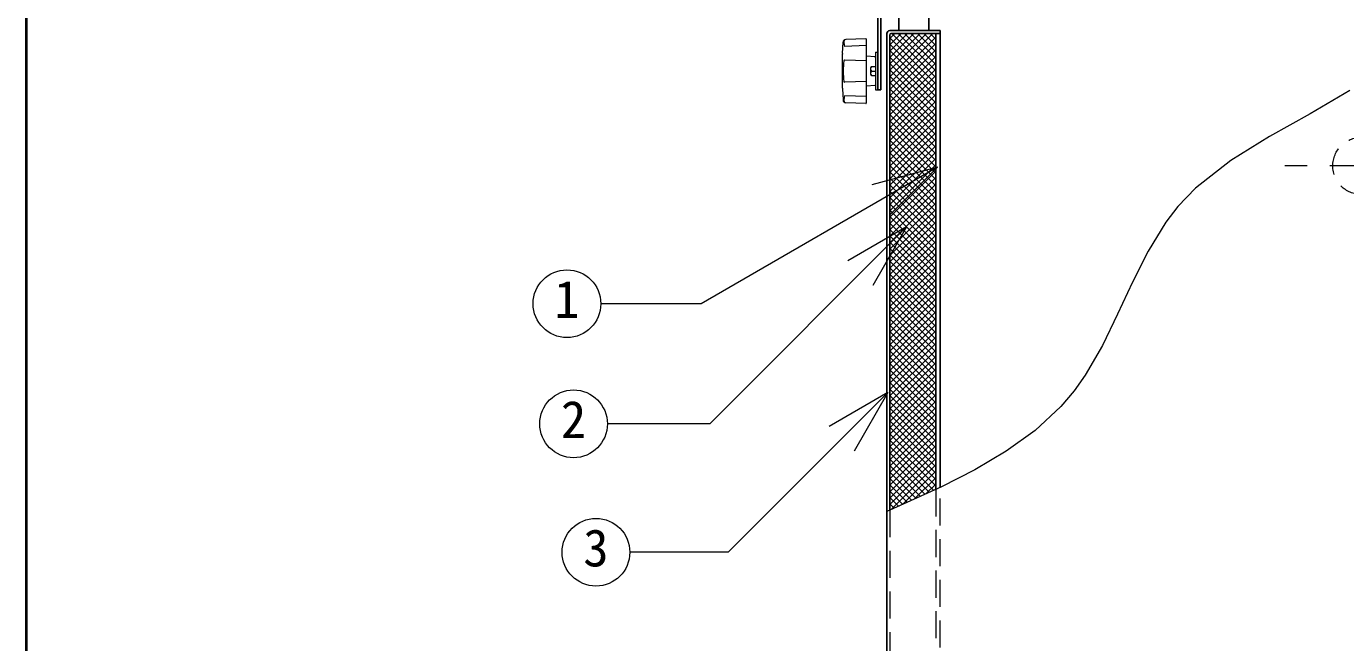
# Model space of a CAD drawing. Units: millimetres at full size, sheet at 1:15; details may follow other scales. Extents: x -3044 to 3031, y -2085 to 2130.
# Drawn here: x -3044 to -2167, y -848 to -438 of the extents above; entities that cross this region are included whole.
import ezdxf
from ezdxf.enums import TextEntityAlignment as Align

# ---------------------------------------------------------------- set-up
doc = ezdxf.new("R2010")
doc.units = ezdxf.units.MM
doc.header["$LTSCALE"] = 15
doc.linetypes.add('CHAIN1', pattern=[8, 5, -1, 1, -1])
doc.linetypes.add('DASHED1', pattern=[1.8, 1.2, -0.6])
doc.layers.add('0-0', color=7, linetype='Continuous', lineweight=18)
doc.styles.add('ＭＳ ゴシック', font='')
doc.styles.get('ＭＳ ゴシック').set_extended_font_data('MS Gothic')

msp = doc.modelspace()

# ---------------------------------------------------------------- linework, layer by layer
at = {"layer": '0-0', "color": 1, "lineweight": 40}
msp.add_line((-3044, -2084.96), (-3044, 2130.04), dxfattribs=at)
at = {"layer": '0-0', "color": 5, "lineweight": 25}
for p, q in [((-2478, -402.46), (-2478, -480.46)), ((-2476, -403.46), (-2476, -480.46)), ((-2464, -440.96), (-2464, -430.96)), ((-2444, -440.96), (-2444, -430.96)), ((-2472, -442.96), (-2472, -1480.46)), ((-2436.5, -440.96), (-2470, -440.96)), ((-2470, -443.96), (-2470, -759.71)), ((-2436.5, -442.96), (-2469, -442.96)), ((-2439.5, -442.96), (-2439.5, -745.87)), ((-2436.5, -744.49), (-2436.5, -440.96)), ((-2478, -480.46), (-2476, -480.46))]:
    msp.add_line(p, q, dxfattribs=at)
at = {"layer": '0-0'}
for p, q in [((-2486.01, -446.49), (-2499.16, -446.92)), ((-2485.5, -488.92), (-2485.5, -446.99)), ((-2501.48, -456.19), (-2501.09, -448.81)), ((-2485.5, -451.02), (-2500.05, -451.51)), ((-2479.5, -455.46), (-2478, -455.46)), ((-2479.5, -455.46), (-2479.5, -480.46)), ((-2501.5, -479.19), (-2501.5, -456.72)), ((-2485.5, -461.1), (-2500.05, -460.62)), ((-2479.96, -458.42), (-2485.5, -457.96)), ((-2482.75, -465.61), (-2482.75, -470.3)), ((-2482.12, -464.96), (-2479.5, -464.96)), ((-2482.12, -467.96), (-2479.5, -467.96)), ((-2482.12, -470.96), (-2479.5, -470.96)), ((-2501.48, -479.72), (-2501.09, -487.1)), ((-2485.5, -474.81), (-2500.05, -475.3)), ((-2479.96, -477.49), (-2485.5, -477.96)), ((-2479.5, -480.46), (-2478, -480.46)), ((-2485.5, -484.89), (-2500.05, -484.41)), ((-2486.01, -489.42), (-2499.16, -489)), ((-2438.4, -531.8), (-2595.48, -622.49)), ((-2438.4, -531.8), (-2481.86, -543.44)), ((-2438.4, -531.8), (-2470.22, -563.62)), ((-2458.84, -571.53), (-2589.64, -702.33)), ((-2458.84, -571.53), (-2497.81, -594.03)), ((-2458.84, -571.53), (-2481.34, -610.51)), ((-2595.48, -622.49), (-2662.13, -622.49)), ((-2471.29, -681.53), (-2577.4, -787.64)), ((-2471.29, -681.53), (-2510.26, -704.03)), ((-2471.29, -681.53), (-2493.79, -720.5)), ((-2589.64, -702.33), (-2657.76, -702.33)), ((-2577.4, -787.64), (-2642.86, -787.64))]:
    msp.add_line(p, q, dxfattribs=at)
at = {"layer": '0-0', "color": 4, "lineweight": 9}
for p, q in [((-2470, -467.4), (-2445.55, -442.96)), ((-2470, -471.65), (-2441.31, -442.96)), ((-2470, -446.19), (-2466.76, -442.96)), ((-2470, -450.43), (-2462.52, -442.96)), ((-2470, -454.68), (-2458.28, -442.96)), ((-2470, -463.16), (-2449.79, -442.96)), ((-2470, -458.92), (-2454.04, -442.96)), ((-2470, -475.89), (-2439.5, -445.39)), ((-2470, -445.84), (-2439.5, -476.34)), ((-2468.64, -442.96), (-2439.5, -472.1)), ((-2464.4, -442.96), (-2439.5, -467.86)), ((-2460.16, -442.96), (-2439.5, -463.62)), ((-2455.92, -442.96), (-2439.5, -459.37)), ((-2451.67, -442.96), (-2439.5, -455.13)), ((-2447.43, -442.96), (-2439.5, -450.89)), ((-2443.19, -442.96), (-2439.5, -446.65)), ((-2470, -480.13), (-2439.5, -449.63)), ((-2470, -450.09), (-2439.5, -480.59)), ((-2470, -484.37), (-2439.5, -453.87)), ((-2470, -454.33), (-2439.5, -484.83)), ((-2470, -488.62), (-2439.5, -458.12)), ((-2470, -458.57), (-2439.5, -489.07)), ((-2470, -492.86), (-2439.5, -462.36)), ((-2470, -462.81), (-2439.5, -493.31)), ((-2470, -497.1), (-2439.5, -466.6)), ((-2470, -467.06), (-2439.5, -497.56)), ((-2470, -501.35), (-2439.5, -470.85)), ((-2470, -471.3), (-2439.5, -501.8)), ((-2470, -505.59), (-2439.5, -475.09)), ((-2470, -475.54), (-2439.5, -506.04)), ((-2470, -509.83), (-2439.5, -479.33)), ((-2470, -479.79), (-2439.5, -510.29)), ((-2470, -514.07), (-2439.5, -483.57)), ((-2470, -484.03), (-2439.5, -514.53)), ((-2470, -518.32), (-2439.5, -487.82)), ((-2470, -488.27), (-2439.5, -518.77)), ((-2470, -522.56), (-2439.5, -492.06)), ((-2470, -492.51), (-2439.5, -523.01)), ((-2470, -526.8), (-2439.5, -496.3)), ((-2470, -496.76), (-2439.5, -527.26)), ((-2470, -531.04), (-2439.5, -500.54)), ((-2470, -501), (-2439.5, -531.5)), ((-2470, -535.29), (-2439.5, -504.79)), ((-2470, -505.24), (-2439.5, -535.74)), ((-2470, -539.53), (-2439.5, -509.03)), ((-2470, -509.48), (-2439.5, -539.98)), ((-2470, -543.77), (-2439.5, -513.27)), ((-2470, -513.73), (-2439.5, -544.23)), ((-2470, -548.01), (-2439.5, -517.51)), ((-2470, -517.97), (-2439.5, -548.47)), ((-2470, -552.26), (-2439.5, -521.76)), ((-2470, -522.21), (-2439.5, -552.71)), ((-2470, -556.5), (-2439.5, -526)), ((-2470, -526.45), (-2439.5, -556.95)), ((-2470, -560.74), (-2439.5, -530.24)), ((-2470, -530.7), (-2439.5, -561.2)), ((-2470, -564.98), (-2439.5, -534.48)), ((-2470, -534.94), (-2439.5, -565.44)), ((-2470, -569.23), (-2439.5, -538.73)), ((-2470, -539.18), (-2439.5, -569.68)), ((-2470, -573.47), (-2439.5, -542.97)), ((-2470, -543.42), (-2439.5, -573.92)), ((-2470, -577.71), (-2439.5, -547.21)), ((-2470, -547.67), (-2439.5, -578.17)), ((-2470, -581.96), (-2439.5, -551.46)), ((-2470, -551.91), (-2439.5, -582.41)), ((-2470, -586.2), (-2439.5, -555.7)), ((-2470, -556.15), (-2439.5, -586.65)), ((-2470, -590.44), (-2439.5, -559.94)), ((-2470, -560.4), (-2439.5, -590.9)), ((-2470, -594.68), (-2439.5, -564.18)), ((-2470, -564.64), (-2439.5, -595.14)), ((-2470, -598.93), (-2439.5, -568.43)), ((-2470, -568.88), (-2439.5, -599.38)), ((-2470, -603.17), (-2439.5, -572.67)), ((-2470, -573.12), (-2439.5, -603.62)), ((-2470, -607.41), (-2439.5, -576.91)), ((-2470, -577.37), (-2439.5, -607.87)), ((-2470, -611.65), (-2439.5, -581.15)), ((-2470, -581.61), (-2439.5, -612.11)), ((-2470, -615.9), (-2439.5, -585.4)), ((-2470, -585.85), (-2439.5, -616.35)), ((-2470, -620.14), (-2439.5, -589.64)), ((-2470, -590.09), (-2439.5, -620.59)), ((-2470, -624.38), (-2439.5, -593.88)), ((-2470, -594.34), (-2439.5, -624.84)), ((-2470, -628.62), (-2439.5, -598.12)), ((-2470, -598.58), (-2439.5, -629.08)), ((-2470, -632.87), (-2439.5, -602.37)), ((-2470, -602.82), (-2439.5, -633.32)), ((-2470, -637.11), (-2439.5, -606.61)), ((-2470, -607.06), (-2439.5, -637.56)), ((-2470, -641.35), (-2439.5, -610.85)), ((-2470, -611.31), (-2439.5, -641.81)), ((-2470, -645.59), (-2439.5, -615.09)), ((-2470, -615.55), (-2439.5, -646.05)), ((-2470, -649.84), (-2439.5, -619.34)), ((-2470, -619.79), (-2439.5, -650.29)), ((-2470, -654.08), (-2439.5, -623.58)), ((-2470, -624.04), (-2439.5, -654.54)), ((-2470, -658.32), (-2439.5, -627.82)), ((-2470, -628.28), (-2439.5, -658.78)), ((-2470, -662.57), (-2439.5, -632.07)), ((-2470, -632.52), (-2439.5, -663.02)), ((-2470, -666.81), (-2439.5, -636.31)), ((-2470, -636.76), (-2439.5, -667.26)), ((-2470, -671.05), (-2439.5, -640.55)), ((-2470, -641.01), (-2439.5, -671.51)), ((-2470, -675.29), (-2439.5, -644.79)), ((-2470, -645.25), (-2439.5, -675.75)), ((-2470, -679.54), (-2439.5, -649.04)), ((-2470, -649.49), (-2439.5, -679.99)), ((-2470, -683.78), (-2439.5, -653.28)), ((-2470, -653.73), (-2439.5, -684.23)), ((-2470, -688.02), (-2439.5, -657.52)), ((-2470, -657.98), (-2439.5, -688.48)), ((-2470, -692.26), (-2439.5, -661.76)), ((-2470, -662.22), (-2439.5, -692.72)), ((-2470, -696.51), (-2439.5, -666.01)), ((-2470, -666.46), (-2439.5, -696.96)), ((-2470, -700.75), (-2439.5, -670.25)), ((-2470, -670.7), (-2439.5, -701.2)), ((-2470, -704.99), (-2439.5, -674.49)), ((-2470, -674.95), (-2439.5, -705.45)), ((-2470, -709.23), (-2439.5, -678.73)), ((-2470, -679.19), (-2439.5, -709.69)), ((-2470, -713.48), (-2439.5, -682.98)), ((-2470, -683.43), (-2439.5, -713.93)), ((-2470, -717.72), (-2439.5, -687.22)), ((-2470, -687.67), (-2439.5, -718.17)), ((-2470, -721.96), (-2439.5, -691.46)), ((-2470, -691.92), (-2439.5, -722.42)), ((-2470, -726.21), (-2439.5, -695.71)), ((-2470, -696.16), (-2439.5, -726.66)), ((-2470, -730.45), (-2439.5, -699.95)), ((-2470, -700.4), (-2439.5, -730.9)), ((-2470, -734.69), (-2439.5, -704.19)), ((-2470, -704.65), (-2439.5, -735.15)), ((-2470, -738.93), (-2439.5, -708.43)), ((-2470, -708.89), (-2439.5, -739.39)), ((-2470, -743.18), (-2439.5, -712.68)), ((-2470, -713.13), (-2439.5, -743.63)), ((-2470, -747.42), (-2439.5, -716.92)), ((-2470, -717.37), (-2440.87, -746.5)), ((-2470, -751.66), (-2439.5, -721.16)), ((-2470, -721.62), (-2443.78, -747.84)), ((-2470, -755.9), (-2439.5, -725.4)), ((-2470, -725.86), (-2446.68, -749.17)), ((-2470, -730.1), (-2449.59, -750.51)), ((-2470, -734.34), (-2452.5, -751.85)), ((-2469.21, -759.36), (-2439.5, -729.65)), ((-2461.59, -755.98), (-2439.5, -733.89)), ((-2470, -738.59), (-2455.4, -753.18)), ((-2470, -742.83), (-2458.31, -754.52)), ((-2453.82, -752.46), (-2439.5, -738.13)), ((-2445.97, -748.85), (-2439.5, -742.37)), ((-2470, -747.07), (-2461.24, -755.83)), ((-2470, -751.31), (-2464.18, -757.13)), ((-2470, -755.56), (-2467.12, -758.43))]:
    msp.add_line(p, q, dxfattribs=at)
at = {"layer": '0-0', "color": 4, "linetype": 'CHAIN1', "lineweight": 9}
msp.add_line((-2102.5, -530.96), (-2210.5, -530.96), dxfattribs=at)
at = {"layer": '0-0', "linetype": 'DASHED1'}
for p, q in [((-2436.5, -1444.96), (-2436.5, -744.49)), ((-2439.5, -745.87), (-2439.5, -1447.96)), ((-2470, -759.71), (-2470, -1479.46))]:
    msp.add_line(p, q, dxfattribs=at)
at = {"layer": '0-0'}
msp.add_lwpolyline([(-2164.29, -480.86), (-2190.66, -496.37), (-2217.53, -511.43), (-2243.4, -527.42), (-2266.73, -545.73), (-2278.49, -557.95), (-2286.41, -568.23), (-2298.3, -587.55), (-2308.72, -608.2), (-2318.55, -629.36), (-2328.69, -650.19), (-2340.03, -669.9), (-2347.5, -680.49), (-2356.26, -690.8), (-2373.38, -706.69), (-2392.63, -720.59), (-2413.57, -732.92), (-2435.7, -744.13), (-2458.58, -754.64), (-2472, -760.6)], dxfattribs=at)
at = {"layer": '0-0', "color": 4, "linetype": 'DASHED1', "lineweight": 9}
msp.add_circle((-2156.5, -530.96), 19, dxfattribs=at)
at = {"layer": '0-0'}
for centre in [(-2684.63, -622.49), (-2680.26, -702.33), (-2665.36, -787.64)]:
    msp.add_circle(centre, 22.5, dxfattribs=at)
for centre, radius, start, end in [((-2499.1, -448.92), 2, 91.84585, 176.98087), ((-2498.43, -448.45), 2.07, 141.26695, 176.97243), ((-2486, -446.99), 0.5, 0, 91.84585), ((-2490.54, -448.53), 9.96, 178.90936, 197.37998), ((-2491.5, -456.72), 10, 176.98087, 180), ((-2446.66, -467.96), 54.34, 172.70127, 187.29873), ((-2500.06, -461.12), 0.5, 88.09085, 172.70127), ((-2480, -458.92), 0.5, 0, 85.23636), ((-2480.64, -466.46), 2.11, 134.62454, 225.37546), ((-2481.18, -466.49), 1.79, 121.62812, 150.75937), ((-2480.64, -469.46), 2.11, 134.62454, 225.37546), ((-2481.18, -469.43), 1.79, 209.24063, 238.37188), ((-2491.5, -479.19), 10, 180, 183.01913), ((-2500.06, -474.8), 0.5, 187.29873, 271.90915), ((-2480, -477), 0.5, 274.76364, 0), ((-2499.1, -487), 2, 183.01913, 268.15415), ((-2490.54, -487.38), 9.96, 162.62002, 181.09064), ((-2498.43, -487.46), 2.07, 183.02757, 218.73305), ((-2486, -488.92), 0.5, 268.15415, 0)]:
    msp.add_arc(centre, radius, start, end, dxfattribs=at)
at = {"layer": '0-0', "color": 5, "lineweight": 25}
for centre, radius in [((-2470, -442.96), 2), ((-2469, -443.96), 1)]:
    msp.add_arc(centre, radius, 90, 180, dxfattribs=at)

# ---------------------------------------------------------------- texts
at = {"layer": '0-0', "style": 'ＭＳ ゴシック'}
for s, p in [('1', (-2693.07, -639.36)), ('2', (-2688.7, -719.21)), ('3', (-2673.79, -804.51))]:
    msp.add_text(s, height=24.74, dxfattribs=at).set_placement(p, align=Align.BOTTOM_LEFT)

doc.saveas('drawing.dxf')
